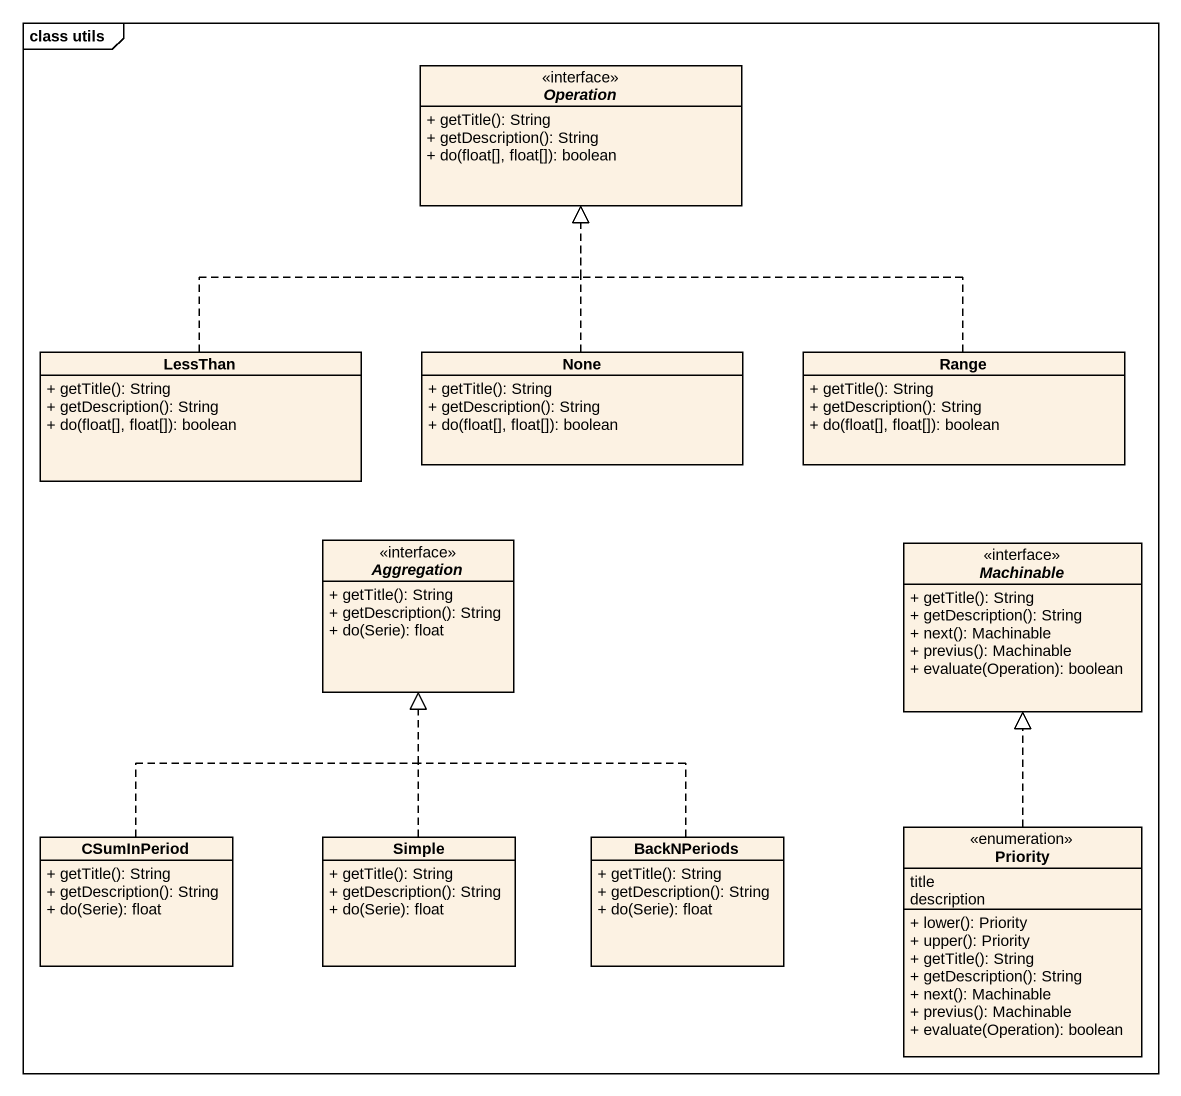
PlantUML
@startuml
mainframe class utils
hide circle
hide empty members
skinparam classAttributeIconSize 0
interface Operation <<interface>> {
  + getTitle(): String
  + getDescription(): String
  + do(float[], float[]): boolean
}
class LessThan {
  + getTitle(): String
  + getDescription(): String
  + do(float[], float[]): boolean
}
class None {
  + getTitle(): String
  + getDescription(): String
  + do(float[], float[]): boolean
}
class Range {
  + getTitle(): String
  + getDescription(): String
  + do(float[], float[]): boolean
}
interface Aggregation <<interface>> {
  + getTitle(): String
  + getDescription(): String
  + do(Serie): float
}
interface Machinable <<interface>> {
  + getTitle(): String
  + getDescription(): String
  + next(): Machinable
  + previus(): Machinable
  + evaluate(Operation): boolean
}
class CSumInPeriod {
  + getTitle(): String
  + getDescription(): String
  + do(Serie): float
}
class Simple {
  + getTitle(): String
  + getDescription(): String
  + do(Serie): float
}
class BackNPeriods {
  + getTitle(): String
  + getDescription(): String
  + do(Serie): float
}
enum Priority {
  title
  description
  + lower(): Priority
  + upper(): Priority
  + getTitle(): String
  + getDescription(): String
  + next(): Machinable
  + previus(): Machinable
  + evaluate(Operation): boolean
}
LessThan .up.|> Operation
None .up.|> Operation
Range .up.|> Operation
CSumInPeriod .up.|> Aggregation
Simple .up.|> Aggregation
BackNPeriods .up.|> Aggregation
Priority .up.|> Machinable
@enduml
